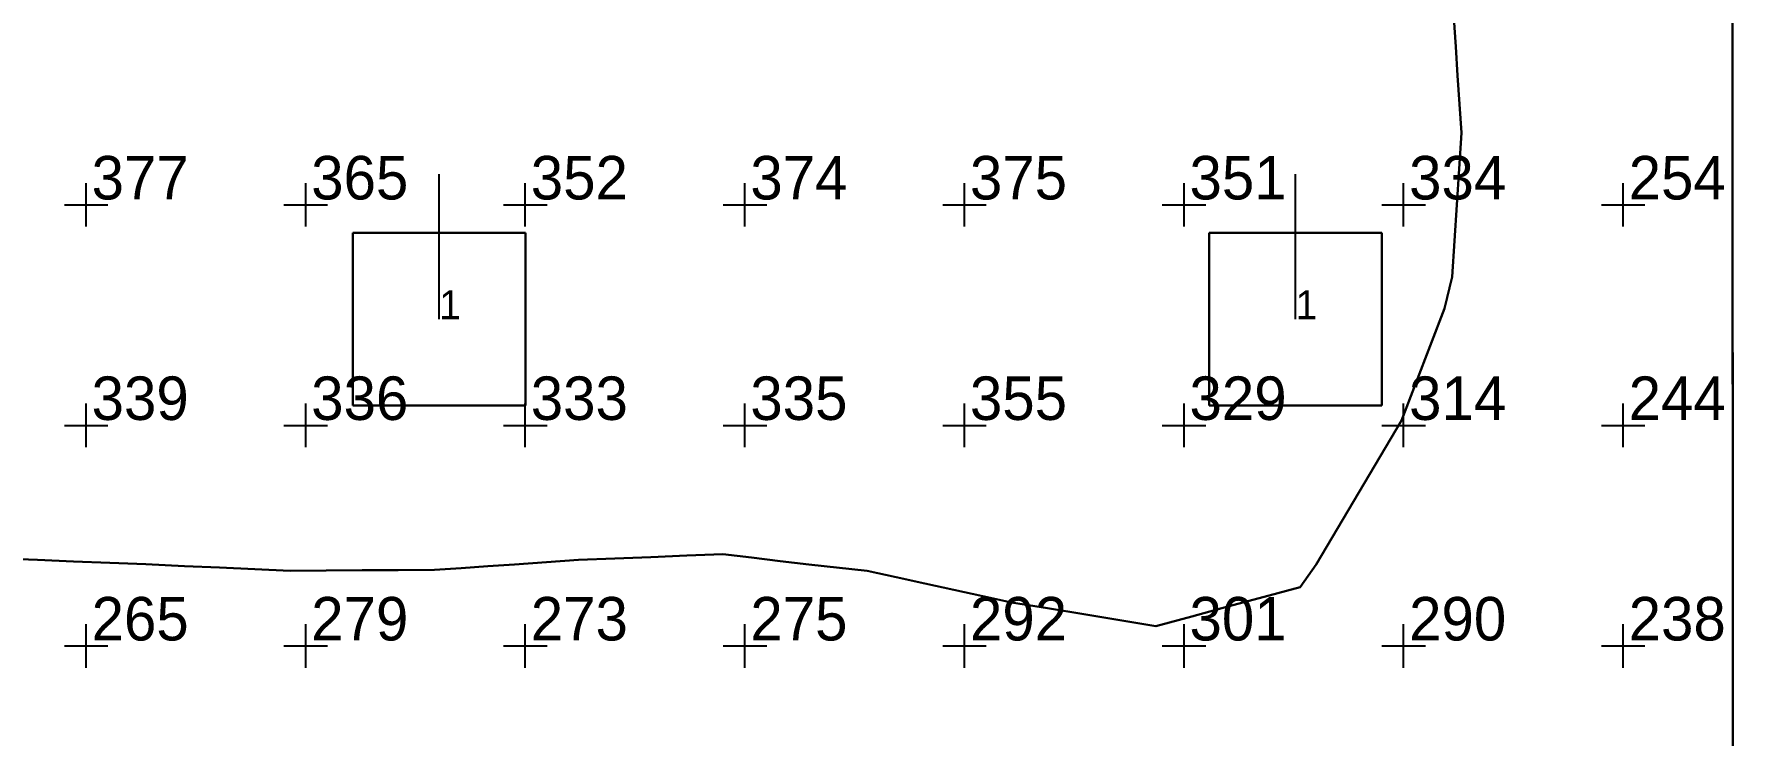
# Model space of a CAD drawing. Extents: x 0 to 48.5, y 0 to 23.7.
# Drawn here: x 28.95 to 34.8, y 3.87 to 6.29 of the extents above; entities that cross this region are included whole.
import ezdxf

# ---------------------------------------------------------------- set-up
doc = ezdxf.new("R2010")
doc.units = 0
doc.header["$MEASUREMENT"] = 0
for name, color, linetype in [('DLXISO', 7, 'Continuous'), ('DLXLUM', 2, 'Continuous'), ('DLXLUMEX', 2, 'Continuous'), ('DLXSCENE', 7, 'Continuous'), ('DLXVAL', 3, 'Continuous')]:
    doc.layers.add(name, color=color, linetype=linetype)

# ---------------------------------------------------------------- blocks, each defined once
blk = doc.blocks.new('*U66')
at = {"color": 1}
blk.add_line((0, 0), (0, 0.5), dxfattribs=at)
for p, q in [((0.2975, 0.2975), (-0.2975, 0.2975)), ((-0.2975, 0.2975), (-0.2975, -0.2975)), ((-0.2975, 0.2975), (-0.2975, -0.2975)), ((-0.2975, -0.2975), (-0.2975, 0.2975)), ((-0.2975, 0.2975), (-0.2975, 0.2975)), ((0.2975, 0.2975), (-0.2975, 0.2975)), ((-0.2975, 0.2975), (-0.2975, 0.2975)), ((-0.2975, 0.2975), (0.2975, 0.2975)), ((-0.2975, -0.2975), (-0.2975, 0.2975)), ((-0.2975, 0.2975), (0.2975, 0.2975)), ((0.2975, -0.2975), (0.2975, 0.2975)), ((0.2975, 0.2975), (0.2975, 0.2975)), ((0.2975, -0.2975), (0.2975, 0.2975)), ((0.2975, 0.2975), (0.2975, 0.2975)), ((0.2975, 0.2975), (0.2975, -0.2975)), ((0.2975, 0.2975), (0.2975, -0.2975)), ((-0.2975, -0.2975), (0.2975, -0.2975)), ((-0.2975, -0.2975), (0.2975, -0.2975)), ((0.2975, -0.2975), (-0.2975, -0.2975)), ((-0.2975, -0.2975), (-0.2975, -0.2975)), ((-0.2975, -0.2975), (-0.2975, -0.2975)), ((0.2975, -0.2975), (-0.2975, -0.2975)), ((0.2975, -0.2975), (0.2975, -0.2975)), ((0.2975, -0.2975), (0.2975, -0.2975))]:
    blk.add_line(p, q)
at = {"layer": 'DLXLUMEX', "color": 7}
blk.add_text('1', height=0.1, dxfattribs=at).set_placement((0, 0))
blk = doc.blocks.new('*U68')
at = {"color": 1}
blk.add_line((0, 0), (0, 0.5), dxfattribs=at)
for p, q in [((0.2975, 0.2975), (-0.2975, 0.2975)), ((-0.2975, 0.2975), (-0.2975, -0.2975)), ((-0.2975, 0.2975), (-0.2975, -0.2975)), ((-0.2975, -0.2975), (-0.2975, 0.2975)), ((-0.2975, 0.2975), (-0.2975, 0.2975)), ((0.2975, 0.2975), (-0.2975, 0.2975)), ((-0.2975, 0.2975), (-0.2975, 0.2975)), ((-0.2975, 0.2975), (0.2975, 0.2975)), ((-0.2975, -0.2975), (-0.2975, 0.2975)), ((-0.2975, 0.2975), (0.2975, 0.2975)), ((0.2975, -0.2975), (0.2975, 0.2975)), ((0.2975, 0.2975), (0.2975, 0.2975)), ((0.2975, -0.2975), (0.2975, 0.2975)), ((0.2975, 0.2975), (0.2975, 0.2975)), ((0.2975, 0.2975), (0.2975, -0.2975)), ((0.2975, 0.2975), (0.2975, -0.2975)), ((-0.2975, -0.2975), (0.2975, -0.2975)), ((-0.2975, -0.2975), (0.2975, -0.2975)), ((0.2975, -0.2975), (-0.2975, -0.2975)), ((-0.2975, -0.2975), (-0.2975, -0.2975)), ((-0.2975, -0.2975), (-0.2975, -0.2975)), ((0.2975, -0.2975), (-0.2975, -0.2975)), ((0.2975, -0.2975), (0.2975, -0.2975)), ((0.2975, -0.2975), (0.2975, -0.2975))]:
    blk.add_line(p, q)
at = {"layer": 'DLXLUMEX', "color": 7}
blk.add_text('1', height=0.1, dxfattribs=at).set_placement((0, 0))
blk = doc.blocks.new('*U146')
for p, q in [((34.7981, 6.555), (34.8, 0)), ((34.8, 0), (34.7981, 6.555))]:
    blk.add_line(p, q)
blk = doc.blocks.new('*U147')
blk.add_line((34.7981, 6.555), (34.8, 0))
blk = doc.blocks.new('*U148')
blk.add_line((34.8, 0), (34.7981, 6.555))
blk = doc.blocks.new('*U159')
for p, q in [((34.7989, 3.9661), (34.7982, 6.4661)), ((34.7982, 6.4661), (34.7989, 3.9661)), ((34.7989, 3.9661), (34.7989, 3.9661))]:
    blk.add_line(p, q)
blk = doc.blocks.new('*U162')
at = {"color": 1}
for points in [[(28.8343, 4.4811, 0.7), (28.9586, 4.4762, 0.7), (29.0829, 4.4713, 0.7), (29.2071, 4.4664, 0.7), (29.3314, 4.4615, 0.7), (29.4647, 4.4553, 0.7), (29.586, 4.4498, 0.7), (29.7073, 4.4442, 0.7), (29.8286, 4.4387, 0.7), (29.9529, 4.4396, 0.7), (30.0771, 4.4405, 0.7), (30.2014, 4.4413, 0.7), (30.3257, 4.4422, 0.7), (30.4179, 4.4484, 0.7), (30.5101, 4.4547, 0.7), (30.6023, 4.4609, 0.7), (30.7126, 4.4686, 0.7), (30.8229, 4.4763, 0.7), (30.9471, 4.4812, 0.7), (31.0714, 4.4861, 0.7), (31.1957, 4.4911, 0.7), (31.32, 4.496, 0.7), (31.4186, 4.4843, 0.7), (31.5172, 4.4726, 0.7), (31.6158, 4.4609, 0.7), (31.8171, 4.4387, 0.7), (31.9166, 4.417, 0.7), (32.016, 4.3953, 0.7), (32.1154, 4.3735, 0.7), (32.2149, 4.3518, 0.7), (32.3143, 4.3301, 0.7), (32.4386, 4.3096, 0.7), (32.5629, 4.2891, 0.7), (32.6871, 4.2686, 0.7), (32.8114, 4.2482, 0.7), (32.9357, 4.2818, 0.7), (33.06, 4.3155, 0.7), (33.1843, 4.3491, 0.7), (33.3086, 4.3828, 0.7), (33.3636, 4.4609, 0.7), (33.4372, 4.5848, 0.7), (33.5109, 4.7087, 0.7), (33.5845, 4.8326, 0.7), (33.6582, 4.9565, 0.7), (33.7074, 5.0853, 0.7), (33.7565, 5.2141, 0.7), (33.8057, 5.343, 0.7), (33.8319, 5.4522, 0.7), (33.8399, 5.5761, 0.7), (33.8479, 5.7, 0.7), (33.856, 5.8239, 0.7), (33.864, 5.9478, 0.7), (33.8576, 6.047, 0.7), (33.8512, 6.1461, 0.7), (33.8449, 6.2452, 0.7), (33.8385, 6.3443, 0.7)], [(33.8385, 6.3443, 0.7), (33.8449, 6.2452, 0.7), (33.8512, 6.1461, 0.7), (33.8576, 6.047, 0.7), (33.864, 5.9478, 0.7), (33.856, 5.8239, 0.7), (33.8479, 5.7, 0.7), (33.8399, 5.5761, 0.7), (33.8319, 5.4522, 0.7), (33.8057, 5.343, 0.7), (33.7565, 5.2141, 0.7), (33.7074, 5.0853, 0.7), (33.6582, 4.9565, 0.7), (33.5845, 4.8326, 0.7), (33.5109, 4.7087, 0.7), (33.4372, 4.5848, 0.7), (33.3636, 4.4609, 0.7), (33.3086, 4.3828, 0.7), (33.1843, 4.3491, 0.7), (33.06, 4.3155, 0.7), (32.9357, 4.2818, 0.7), (32.8114, 4.2482, 0.7), (32.6871, 4.2686, 0.7), (32.5629, 4.2891, 0.7), (32.4386, 4.3096, 0.7), (32.3143, 4.3301, 0.7), (32.2149, 4.3518, 0.7), (32.1154, 4.3735, 0.7), (32.016, 4.3953, 0.7), (31.9166, 4.417, 0.7), (31.8171, 4.4387, 0.7), (31.6158, 4.4609, 0.7), (31.5172, 4.4726, 0.7), (31.4186, 4.4843, 0.7), (31.32, 4.496, 0.7), (31.1957, 4.4911, 0.7), (31.0714, 4.4861, 0.7), (30.9471, 4.4812, 0.7), (30.8229, 4.4763, 0.7), (30.7126, 4.4686, 0.7), (30.6023, 4.4609, 0.7), (30.5101, 4.4547, 0.7), (30.4179, 4.4484, 0.7), (30.3257, 4.4422, 0.7), (30.2014, 4.4413, 0.7), (30.0771, 4.4405, 0.7), (29.9529, 4.4396, 0.7), (29.8286, 4.4387, 0.7), (29.7073, 4.4442, 0.7), (29.586, 4.4498, 0.7), (29.4647, 4.4553, 0.7), (29.3314, 4.4615, 0.7), (29.2071, 4.4664, 0.7), (29.0829, 4.4713, 0.7), (28.9586, 4.4762, 0.7), (28.8343, 4.4811, 0.7)]]:
    blk.add_polyline3d(points, dxfattribs=at)
blk = doc.blocks.new('*U163')
for p, q in [((29.1261, 5.625, 0.7), (29.1261, 5.775, 0.7)), ((29.8826, 5.625, 0.7), (29.8826, 5.775, 0.7)), ((30.6391, 5.625, 0.7), (30.6391, 5.775, 0.7)), ((31.3957, 5.625, 0.7), (31.3957, 5.775, 0.7)), ((32.1522, 5.625, 0.7), (32.1522, 5.775, 0.7)), ((32.9087, 5.625, 0.7), (32.9087, 5.775, 0.7)), ((33.6652, 5.625, 0.7), (33.6652, 5.775, 0.7)), ((34.4217, 5.625, 0.7), (34.4217, 5.775, 0.7)), ((29.0511, 5.7, 0.7), (29.2011, 5.7, 0.7)), ((29.8076, 5.7, 0.7), (29.9576, 5.7, 0.7)), ((30.5641, 5.7, 0.7), (30.7141, 5.7, 0.7)), ((31.3207, 5.7, 0.7), (31.4707, 5.7, 0.7)), ((32.0772, 5.7, 0.7), (32.2272, 5.7, 0.7)), ((32.8337, 5.7, 0.7), (32.9837, 5.7, 0.7)), ((33.5902, 5.7, 0.7), (33.7402, 5.7, 0.7)), ((34.3467, 5.7, 0.7), (34.4967, 5.7, 0.7)), ((29.1261, 4.865, 0.7), (29.1261, 5.015, 0.7)), ((29.8826, 4.865, 0.7), (29.8826, 5.015, 0.7)), ((30.6391, 4.865, 0.7), (30.6391, 5.015, 0.7)), ((31.3957, 4.865, 0.7), (31.3957, 5.015, 0.7)), ((32.1522, 4.865, 0.7), (32.1522, 5.015, 0.7)), ((32.9087, 4.865, 0.7), (32.9087, 5.015, 0.7)), ((33.6652, 4.865, 0.7), (33.6652, 5.015, 0.7)), ((34.4217, 4.865, 0.7), (34.4217, 5.015, 0.7)), ((29.0511, 4.94, 0.7), (29.2011, 4.94, 0.7)), ((29.8076, 4.94, 0.7), (29.9576, 4.94, 0.7)), ((30.5641, 4.94, 0.7), (30.7141, 4.94, 0.7)), ((31.3207, 4.94, 0.7), (31.4707, 4.94, 0.7)), ((32.0772, 4.94, 0.7), (32.2272, 4.94, 0.7)), ((32.8337, 4.94, 0.7), (32.9837, 4.94, 0.7)), ((33.5902, 4.94, 0.7), (33.7402, 4.94, 0.7)), ((34.3467, 4.94, 0.7), (34.4967, 4.94, 0.7)), ((29.1261, 4.105, 0.7), (29.1261, 4.255, 0.7)), ((29.8826, 4.105, 0.7), (29.8826, 4.255, 0.7)), ((30.6391, 4.105, 0.7), (30.6391, 4.255, 0.7)), ((31.3957, 4.105, 0.7), (31.3957, 4.255, 0.7)), ((32.1522, 4.105, 0.7), (32.1522, 4.255, 0.7)), ((32.9087, 4.105, 0.7), (32.9087, 4.255, 0.7)), ((33.6652, 4.105, 0.7), (33.6652, 4.255, 0.7)), ((34.4217, 4.105, 0.7), (34.4217, 4.255, 0.7)), ((29.0511, 4.18, 0.7), (29.2011, 4.18, 0.7)), ((29.8076, 4.18, 0.7), (29.9576, 4.18, 0.7)), ((30.5641, 4.18, 0.7), (30.7141, 4.18, 0.7)), ((31.3207, 4.18, 0.7), (31.4707, 4.18, 0.7)), ((32.0772, 4.18, 0.7), (32.2272, 4.18, 0.7)), ((32.8337, 4.18, 0.7), (32.9837, 4.18, 0.7)), ((33.5902, 4.18, 0.7), (33.7402, 4.18, 0.7)), ((34.3467, 4.18, 0.7), (34.4967, 4.18, 0.7))]:
    blk.add_line(p, q)
at = {"layer": 'DLXVAL'}
for s, p in [('377', (29.1448, 5.7187, 0.7)), ('365', (29.9014, 5.7187, 0.7)), ('352', (30.6579, 5.7187, 0.7)), ('374', (31.4144, 5.7187, 0.7)), ('375', (32.1709, 5.7187, 0.7)), ('351', (32.9274, 5.7187, 0.7)), ('334', (33.684, 5.7187, 0.7)), ('254', (34.4405, 5.7187, 0.7)), ('339', (29.1448, 4.9587, 0.7)), ('336', (29.9014, 4.9587, 0.7)), ('333', (30.6579, 4.9587, 0.7)), ('335', (31.4144, 4.9587, 0.7)), ('355', (32.1709, 4.9587, 0.7)), ('329', (32.9274, 4.9587, 0.7)), ('314', (33.684, 4.9587, 0.7)), ('244', (34.4405, 4.9587, 0.7)), ('265', (29.1448, 4.1987, 0.7)), ('279', (29.9014, 4.1987, 0.7)), ('273', (30.6579, 4.1987, 0.7)), ('275', (31.4144, 4.1987, 0.7)), ('292', (32.1709, 4.1987, 0.7)), ('301', (32.9274, 4.1987, 0.7)), ('290', (33.684, 4.1987, 0.7)), ('238', (34.4405, 4.1987, 0.7))]:
    blk.add_text(s, height=0.15, dxfattribs=at).set_placement(p)

msp = doc.modelspace()

# ---------------------------------------------------------------- block references
at = {"layer": 'DLXISO'}
msp.add_blockref('*U162', (0, 0), dxfattribs=at)
at = {"layer": 'DLXLUM'}
for name, p in [('*U66', (30.3423, 5.3058)), ('*U68', (33.2929, 5.3058))]:
    msp.add_blockref(name, p, dxfattribs=at)
at = {"layer": 'DLXSCENE'}
for name in ['*U146', '*U147', '*U148', '*U159']:
    msp.add_blockref(name, (0, 0), dxfattribs=at)
at = {"layer": 'DLXVAL'}
msp.add_blockref('*U163', (0, 0), dxfattribs=at)

doc.saveas('drawing.dxf')
